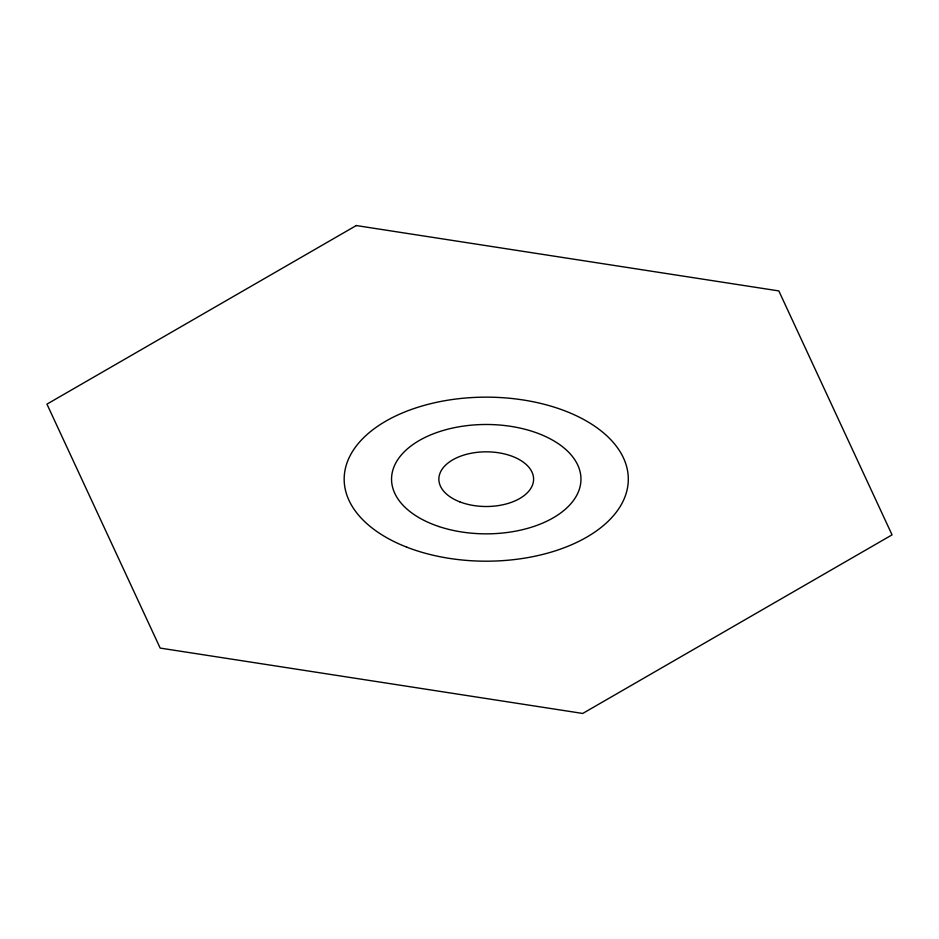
<?xml version="1.0" encoding="UTF-8"?>
<svg xmlns="http://www.w3.org/2000/svg" width="939" height="939" viewBox="0 0 939 939"><rect width="100%" height="100%" fill="white"/><g stroke="black" fill="none" stroke-linecap="round" stroke-linejoin="round"><path stroke-width="1.41" d="M356.28 225.548L46.95 404.134L160.17 648.086L582.72 713.452L892.05 534.866L778.83 290.914L356.28 225.548M438.889 526.521A94.71 54.685 0 0 0 580.959 479.172A94.71 54.685 0 0 0 438.889 431.811A94.71 54.685 0 0 0 438.889 526.521M459.699 501.813A47.361 27.337 0 0 0 533.481 481.12A47.361 27.337 0 0 0 465.556 454.57A47.361 27.337 0 0 0 459.699 501.813M406.61 547.097A142.071 82.022 0 0 0 627.945 485.017A142.071 82.022 0 0 0 424.17 405.39A142.071 82.022 0 0 0 406.61 547.097"/></g></svg>
